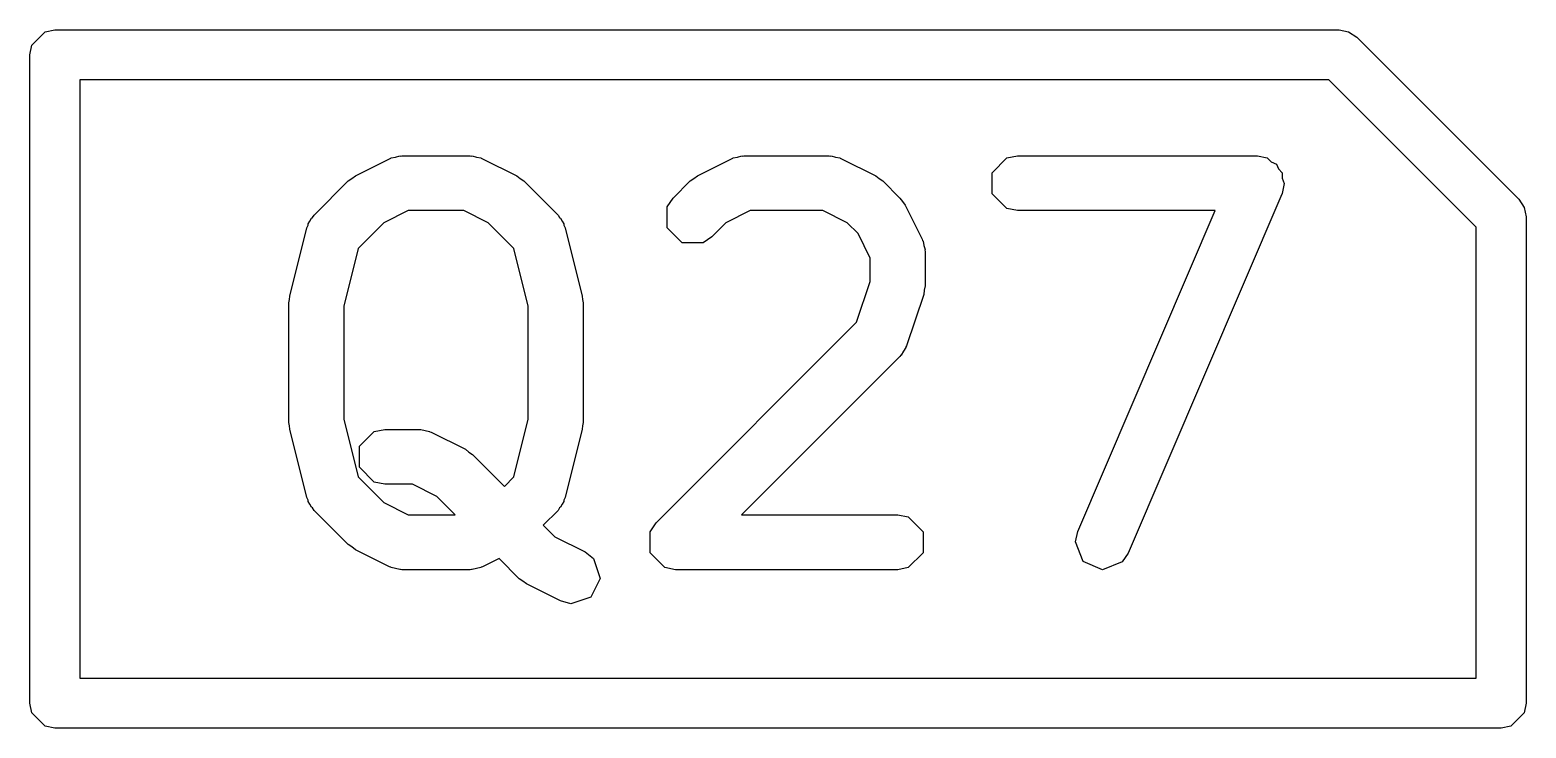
# Model space of a CAD drawing. Header units: millimetres. Extents: x 129 to 276, y -185 to -58.
# Drawn here: x 226 to 229, y -63.45 to -62.05 of the extents above; entities that cross this region are included whole.
import ezdxf

# ---------------------------------------------------------------- set-up
doc = ezdxf.new("R2010")
doc.units = ezdxf.units.MM
doc.layers.add('F.Fab', color=9, linetype='CONTINUOUS', true_color=0xafafaf)

msp = doc.modelspace()

# ---------------------------------------------------------------- linework, layer by layer
at = {"layer": 'F.Fab', "linetype": 'CONTINUOUS'}
for p, q in [((226.003806, -62.080866), (226.030866, -62.053806)), ((226.030866, -62.053806), (226.05, -62.05)), ((226.05, -62.05), (228.625, -62.05)), ((228.625, -62.05), (228.644134, -62.053806)), ((228.644134, -62.053806), (228.660355, -62.064645)), ((228.660355, -62.064645), (228.985355, -62.389644)), ((226, -62.1), (226.003806, -62.080866)), ((226, -63.4), (226, -62.1)), ((226.1, -62.15), (226.1, -63.35)), ((228.60429, -62.15), (226.1, -62.15)), ((228.9, -62.44571), (228.60429, -62.15)), ((226.652546, -62.342458), (226.721117, -62.308172)), ((226.721117, -62.308172), (226.723773, -62.307444)), ((226.723773, -62.307444), (226.724666, -62.306552)), ((226.724666, -62.306552), (226.733317, -62.304831)), ((226.733317, -62.304831), (226.741815, -62.302504)), ((226.741815, -62.302504), (226.743011, -62.302902)), ((226.743011, -62.302902), (226.745714, -62.302365)), ((226.745714, -62.302365), (226.882857, -62.302365)), ((226.882857, -62.302365), (226.885559, -62.302902)), ((226.885559, -62.302902), (226.886756, -62.302504)), ((226.886756, -62.302504), (226.895253, -62.304831)), ((226.895253, -62.304831), (226.903905, -62.306552)), ((226.903905, -62.306552), (226.904797, -62.307444)), ((226.904797, -62.307444), (226.907454, -62.308172)), ((226.907454, -62.308172), (226.976025, -62.342458)), ((227.33826, -62.342458), (227.406832, -62.308171)), ((227.406832, -62.308171), (227.409489, -62.307443)), ((227.409489, -62.307443), (227.410381, -62.306552)), ((227.410381, -62.306552), (227.419021, -62.304833)), ((227.419021, -62.304833), (227.427531, -62.302503)), ((227.427531, -62.302503), (227.428728, -62.302902)), ((227.428728, -62.302902), (227.431429, -62.302365)), ((227.431429, -62.302365), (227.602857, -62.302365)), ((227.602857, -62.302365), (227.605559, -62.302902)), ((227.605559, -62.302902), (227.606755, -62.302504)), ((227.606755, -62.302504), (227.615251, -62.30483)), ((227.615251, -62.30483), (227.623905, -62.306552)), ((227.623905, -62.306552), (227.624797, -62.307444)), ((227.624797, -62.307444), (227.627454, -62.308172)), ((227.627454, -62.308172), (227.696026, -62.342458)), ((227.929187, -62.336317), (227.958952, -62.306552)), ((227.958952, -62.306552), (227.98, -62.302365)), ((227.98, -62.302365), (228.46, -62.302365)), ((228.46, -62.302365), (228.460454, -62.302455)), ((228.460454, -62.302455), (228.46067, -62.302369)), ((228.46067, -62.302369), (228.461232, -62.30261)), ((228.461232, -62.30261), (228.481048, -62.306552)), ((228.481048, -62.306552), (228.489012, -62.314516)), ((227.929187, -62.378413), (227.929187, -62.336317)), ((228.489012, -62.314516), (228.499362, -62.318952)), ((228.499362, -62.318952), (228.503305, -62.328809)), ((228.503305, -62.328809), (228.510813, -62.336317)), ((228.510813, -62.336317), (228.510813, -62.347578)), ((226.56968, -62.421331), (226.638253, -62.35276)), ((226.638253, -62.35276), (226.645583, -62.347861)), ((226.645583, -62.347861), (226.652546, -62.342458)), ((226.976025, -62.342458), (226.982981, -62.347857)), ((226.982981, -62.347857), (226.990319, -62.35276)), ((226.990319, -62.35276), (227.058891, -62.421331)), ((227.28968, -62.387046), (227.323966, -62.35276)), ((227.323966, -62.35276), (227.331299, -62.347859)), ((227.331299, -62.347859), (227.33826, -62.342458)), ((227.696026, -62.342458), (227.702988, -62.347862)), ((227.702988, -62.347862), (227.71032, -62.352761)), ((227.71032, -62.352761), (227.744605, -62.387047)), ((228.510813, -62.347578), (228.514996, -62.358035)), ((228.514996, -62.358035), (228.510813, -62.377801)), ((227.277758, -62.40489), (227.28968, -62.387046)), ((227.744605, -62.387047), (227.749503, -62.394377)), ((227.749503, -62.394377), (227.754907, -62.40134)), ((227.958952, -62.408178), (227.929187, -62.378413)), ((228.510553, -62.37903), (228.201981, -63.099031)), ((228.510648, -62.378577), (228.510553, -62.37903)), ((228.510813, -62.378413), (228.510648, -62.378577)), ((228.510813, -62.377801), (228.510813, -62.378413)), ((228.985355, -62.389644), (228.996194, -62.405865)), ((226.561499, -62.433574), (226.56438, -62.427478)), ((226.56438, -62.427478), (226.566371, -62.426283)), ((226.566371, -62.426283), (226.56968, -62.421331)), ((226.758697, -62.412365), (226.709723, -62.436851)), ((226.869874, -62.412365), (226.758697, -62.412365)), ((226.918847, -62.436852), (226.869874, -62.412365)), ((227.058891, -62.421331), (227.0622, -62.426284)), ((227.0622, -62.426284), (227.064191, -62.427479)), ((227.064191, -62.427479), (227.067069, -62.433572)), ((227.277758, -62.446984), (227.277758, -62.40489)), ((227.444412, -62.412365), (227.395438, -62.436852)), ((227.589874, -62.412365), (227.444412, -62.412365)), ((227.638851, -62.436854), (227.589874, -62.412365)), ((227.754907, -62.40134), (227.789193, -62.469911)), ((227.98, -62.412365), (227.958952, -62.408178)), ((228.37659, -62.412365), (227.98, -62.412365)), ((228.100875, -63.055699), (228.37659, -62.412365)), ((228.996194, -62.405865), (228.996194, -62.405866)), ((228.996194, -62.405866), (229, -62.425)), ((229, -62.425), (229, -63.4)), ((226.520927, -62.584025), (226.555213, -62.446882)), ((226.555213, -62.446882), (226.557757, -62.441495)), ((226.557757, -62.441495), (226.557758, -62.439175)), ((226.557758, -62.439175), (226.561499, -62.433574)), ((226.709723, -62.436851), (226.658233, -62.488341)), ((226.970336, -62.488339), (226.918847, -62.436852)), ((227.067069, -62.433572), (227.070813, -62.439175)), ((227.070813, -62.439175), (227.070813, -62.441496)), ((227.070813, -62.441496), (227.073358, -62.446883)), ((227.073358, -62.446883), (227.107643, -62.584026)), ((227.307524, -62.47675), (227.277758, -62.446984)), ((227.395438, -62.436852), (227.367462, -62.464828)), ((227.660511, -62.458515), (227.638851, -62.436854)), ((227.685, -62.507491), (227.660511, -62.458515)), ((228.9, -63.35), (228.9, -62.44571)), ((226.658233, -62.488341), (226.629285, -62.604137)), ((226.999285, -62.604136), (226.970336, -62.488339)), ((227.349618, -62.47675), (227.307524, -62.47675)), ((227.367462, -62.464828), (227.349618, -62.47675)), ((227.789193, -62.469911), (227.78992, -62.472567)), ((227.78992, -62.472567), (227.790813, -62.47346)), ((227.790813, -62.47346), (227.792533, -62.482111)), ((227.792533, -62.482111), (227.794861, -62.490609)), ((227.685, -62.554152), (227.685, -62.507491)), ((227.794861, -62.490609), (227.794462, -62.491805)), ((227.794462, -62.491805), (227.795, -62.494508)), ((227.795, -62.494508), (227.795, -62.56308)), ((227.657641, -62.636227), (227.685, -62.554152)), ((227.79328, -62.571724), (227.792178, -62.580473)), ((227.795, -62.56308), (227.79328, -62.571724)), ((226.519285, -62.597365), (226.520599, -62.590757)), ((226.519285, -62.837365), (226.519285, -62.597365)), ((226.520599, -62.590757), (226.520927, -62.584025)), ((226.629285, -62.604137), (226.629285, -62.830593)), ((226.999285, -62.830593), (226.999285, -62.604136)), ((227.107643, -62.584026), (227.10797, -62.590757)), ((227.10797, -62.590757), (227.109285, -62.597365)), ((227.109285, -62.597365), (227.109285, -62.837365)), ((227.792178, -62.580473), (227.757892, -62.68333)), ((227.255395, -63.038474), (227.657641, -62.636227)), ((227.751629, -62.694314), (227.747263, -62.701973)), ((227.756527, -62.686984), (227.751629, -62.694314)), ((227.757892, -62.68333), (227.756527, -62.685724)), ((227.756527, -62.685724), (227.756527, -62.686984)), ((227.744605, -62.704828), (227.427068, -63.022365)), ((227.746136, -62.702536), (227.744605, -62.704828)), ((227.747263, -62.701973), (227.746136, -62.702536)), ((226.520599, -62.843972), (226.519285, -62.837365)), ((226.520927, -62.850705), (226.520599, -62.843972)), ((226.629285, -62.830593), (226.658234, -62.946389)), ((226.970336, -62.946389), (226.999285, -62.830593)), ((227.10797, -62.843972), (227.107643, -62.850704)), ((227.109285, -62.837365), (227.10797, -62.843972)), ((226.555213, -62.987848), (226.520927, -62.850705)), ((226.660615, -62.884889), (226.69038, -62.855124)), ((226.69038, -62.855124), (226.711428, -62.850937)), ((226.711428, -62.850937), (226.78, -62.850937)), ((226.78, -62.850937), (226.7827, -62.851474)), ((226.7827, -62.851474), (226.783898, -62.851075)), ((226.783898, -62.851075), (226.792406, -62.853404)), ((226.792406, -62.853404), (226.801048, -62.855124)), ((226.801048, -62.855124), (226.801939, -62.856015)), ((226.801939, -62.856015), (226.804596, -62.856743)), ((226.804596, -62.856743), (226.873167, -62.891028)), ((227.107643, -62.850704), (227.073358, -62.987847)), ((226.660615, -62.926985), (226.660615, -62.884889)), ((226.873167, -62.891028), (226.880133, -62.896434)), ((226.880133, -62.896434), (226.887462, -62.901331)), ((226.887462, -62.901331), (226.951428, -62.965297)), ((226.69038, -62.95675), (226.660615, -62.926985)), ((226.658234, -62.946389), (226.709722, -62.997877)), ((226.711428, -62.960937), (226.69038, -62.95675)), ((226.767016, -62.960937), (226.711428, -62.960937)), ((226.81599, -62.985423), (226.767016, -62.960937)), ((226.951428, -62.965297), (226.970336, -62.946389)), ((226.557758, -62.993235), (226.555213, -62.987848)), ((226.557758, -62.995555), (226.557758, -62.993235)), ((226.561499, -63.001155), (226.557758, -62.995555)), ((226.709722, -62.997877), (226.758698, -63.022365)), ((226.852932, -63.022365), (226.81599, -62.985423)), ((227.070813, -62.995555), (227.067069, -63.001157)), ((227.073358, -62.987847), (227.070813, -62.993234)), ((227.070813, -62.993234), (227.070813, -62.995555)), ((226.56438, -63.007252), (226.561499, -63.001155)), ((226.566371, -63.008446), (226.56438, -63.007252)), ((226.56968, -63.013399), (226.566371, -63.008446)), ((226.638252, -63.081971), (226.56968, -63.013399)), ((226.758698, -63.022365), (226.852932, -63.022365)), ((227.058891, -63.013399), (227.02921, -63.043079)), ((227.0622, -63.008445), (227.058891, -63.013399)), ((227.064191, -63.007251), (227.0622, -63.008445)), ((227.067069, -63.001157), (227.064191, -63.007251)), ((227.427068, -63.022365), (227.74, -63.022365)), ((227.74, -63.022365), (227.761048, -63.026552)), ((227.761048, -63.026552), (227.790813, -63.056317)), ((227.02921, -63.043079), (227.05258, -63.06645)), ((227.243473, -63.056317), (227.243475, -63.056314)), ((227.243473, -63.098413), (227.243473, -63.056317)), ((227.243475, -63.056314), (227.255395, -63.038474)), ((227.790813, -63.056317), (227.790813, -63.098413)), ((228.096432, -63.076695), (228.100875, -63.055699)), ((226.64558, -63.086867), (226.638252, -63.081971)), ((226.652547, -63.092274), (226.64558, -63.086867)), ((227.05258, -63.06645), (227.113168, -63.096744)), ((228.112066, -63.115778), (228.096432, -63.076695)), ((226.721117, -63.126558), (226.652547, -63.092274)), ((226.940568, -63.110001), (226.907453, -63.126559)), ((226.98111, -63.150542), (226.940568, -63.110001)), ((227.113168, -63.096744), (227.130121, -63.109902)), ((227.130121, -63.109902), (227.143433, -63.149836)), ((227.273238, -63.128178), (227.243473, -63.098413)), ((227.790813, -63.098413), (227.761048, -63.128178)), ((228.150758, -63.132361), (228.112066, -63.115778)), ((228.189841, -63.116727), (228.150758, -63.132361)), ((228.201981, -63.099031), (228.189841, -63.116727)), ((226.723773, -63.127285), (226.721117, -63.126558)), ((226.724666, -63.128178), (226.723773, -63.127285)), ((226.733319, -63.129899), (226.724666, -63.128178)), ((226.741816, -63.132226), (226.733319, -63.129899)), ((226.743011, -63.131827), (226.741816, -63.132226)), ((226.745714, -63.132365), (226.743011, -63.131827)), ((226.882857, -63.132365), (226.745714, -63.132365)), ((226.885557, -63.131827), (226.882857, -63.132365)), ((226.886755, -63.132227), (226.885557, -63.131827)), ((226.895263, -63.129897), (226.886755, -63.132227)), ((226.903905, -63.128178), (226.895263, -63.129897)), ((226.904796, -63.127286), (226.903905, -63.128178)), ((226.907453, -63.126559), (226.904796, -63.127286)), ((227.143433, -63.149836), (227.124606, -63.187487)), ((227.294286, -63.132365), (227.273238, -63.128178)), ((227.74, -63.132365), (227.294286, -63.132365)), ((227.761048, -63.128178), (227.74, -63.132365)), ((226.98844, -63.15544), (226.98111, -63.150542)), ((226.995403, -63.160844), (226.98844, -63.15544)), ((227.063974, -63.19513), (226.995403, -63.160844)), ((227.084672, -63.200798), (227.063974, -63.19513)), ((227.124606, -63.187487), (227.084672, -63.200798)), ((226.1, -63.35), (228.9, -63.35)), ((226.003806, -63.419134), (226, -63.4)), ((226.030866, -63.446194), (226.003806, -63.419134)), ((228.996194, -63.419134), (228.969134, -63.446194)), ((229, -63.4), (228.996194, -63.419134)), ((226.05, -63.45), (226.030866, -63.446194)), ((228.95, -63.45), (226.05, -63.45)), ((228.969134, -63.446194), (228.95, -63.45))]:
    msp.add_line(p, q, dxfattribs=at)

doc.saveas('drawing.dxf')
